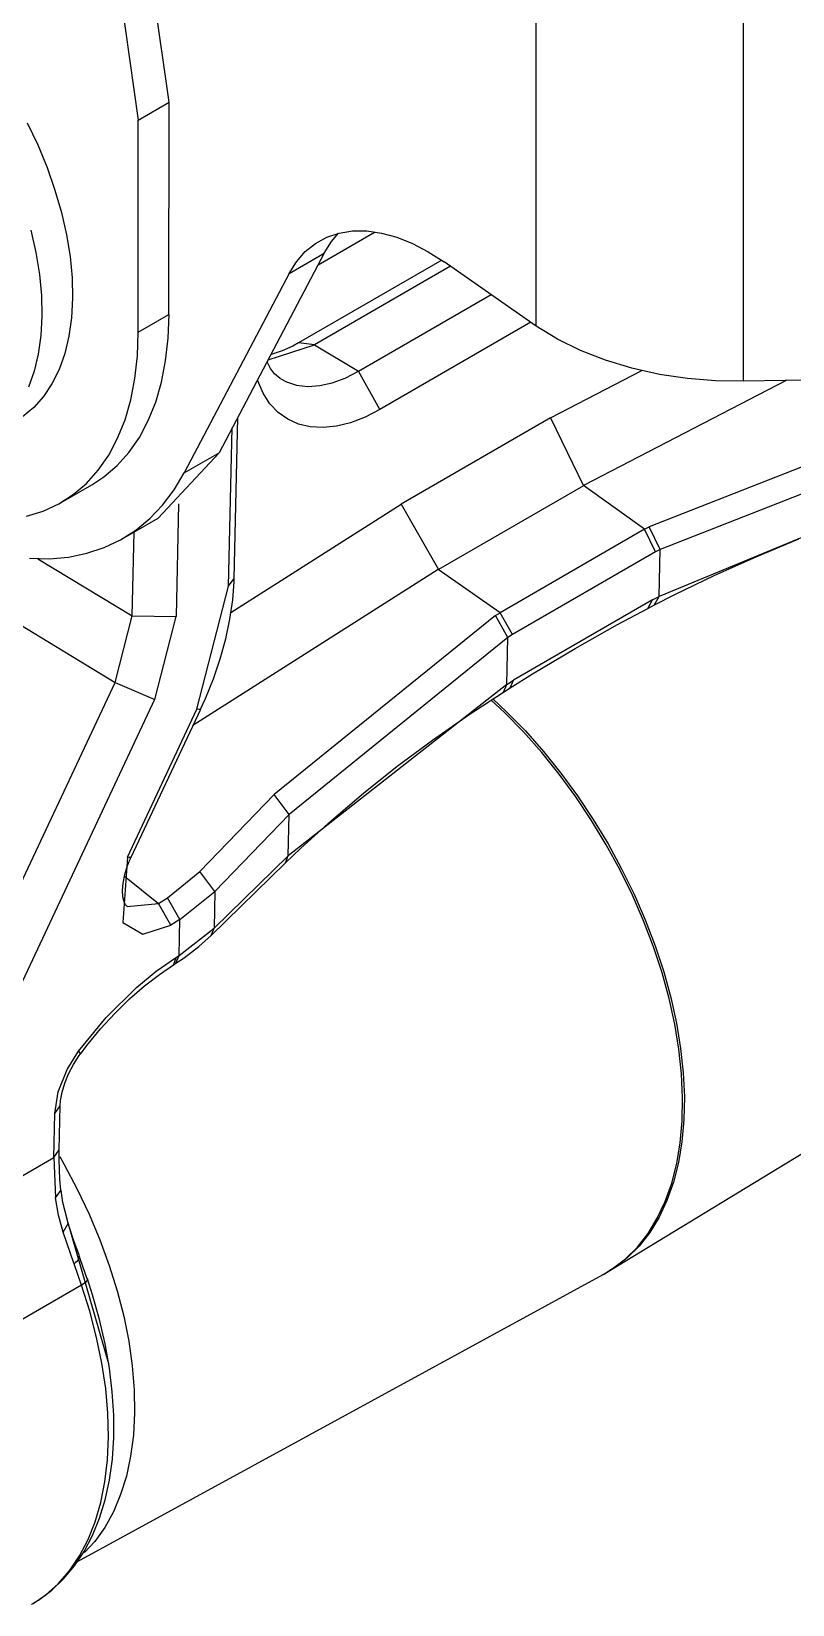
# Model space of a CAD drawing. Extents: x 0 to 258, y 0 to 184.
# Drawn here: x 126.36 to 132.5, y 87.94 to 100.63 of the extents above; entities that cross this region are included whole.
import ezdxf

# ---------------------------------------------------------------- set-up
doc = ezdxf.new("R2010")
doc.units = 0

msp = doc.modelspace()

# ---------------------------------------------------------------- linework, layer by layer
for p, q in [((130.431608, 98.255111), (130.431873, 105.937808)), ((132.104831, 97.811406), (132.10536, 105.342496)), ((127.468691, 100.060861), (127.255533, 101.58029)), ((127.221203, 99.917989), (127.008047, 101.437421)), ((127.221158, 99.918016), (127.468808, 100.06089)), ((127.468543, 98.349038), (127.468808, 100.06089)), ((126.324865, 99.896005), (126.410005, 99.716872)), ((127.221158, 98.206164), (127.221158, 99.918016)), ((126.410005, 99.716872), (126.484837, 99.535492)), ((126.484837, 99.535492), (126.548771, 99.35329)), ((126.548771, 99.35329), (126.601301, 99.171696)), ((126.601301, 99.171696), (126.642015, 98.992144)), ((126.353813, 99.028826), (126.394527, 98.849272)), ((126.642015, 98.992144), (126.670593, 98.816046)), ((128.671602, 98.750675), (129.131183, 99.015788)), ((128.74159, 98.972922), (128.841726, 99.006675)), ((128.780049, 98.938511), (128.836784, 99.00545)), ((128.841726, 99.006675), (128.949504, 99.023609)), ((128.949504, 99.023609), (129.063772, 99.023543)), ((129.063772, 99.023543), (129.183316, 99.006477)), ((129.183316, 99.006477), (129.306858, 98.972597)), ((128.568407, 98.85658), (128.650158, 98.922715)), ((128.650158, 98.922715), (128.74159, 98.972922)), ((128.720164, 98.842806), (128.780049, 98.938511)), ((129.306858, 98.972597), (129.433088, 98.922263)), ((129.433088, 98.922263), (129.560654, 98.856011)), ((126.394527, 98.849272), (126.423107, 98.673176)), ((126.670593, 98.816046), (126.686811, 98.644787)), ((128.720285, 98.84275), (127.873091, 97.23435)), ((128.437319, 98.679524), (128.497207, 98.775229)), ((128.437446, 98.679503), (128.720285, 98.84275)), ((128.497207, 98.775229), (128.568407, 98.85658)), ((129.66908, 98.787717), (128.513646, 98.120439)), ((129.739724, 98.738505), (128.643027, 98.105622)), ((129.560654, 98.856011), (129.688201, 98.774546)), ((130.431608, 98.255111), (129.68813, 98.774488)), ((126.423107, 98.673176), (126.439326, 98.501914)), ((126.686811, 98.644787), (126.690542, 98.479713)), ((128.437446, 98.679503), (127.590251, 97.071103)), ((126.439326, 98.501914), (126.443056, 98.336844)), ((126.690542, 98.479713), (126.681758, 98.322128)), ((128.99651, 97.891045), (130.067542, 98.509376)), ((127.221158, 98.206164), (127.468543, 98.349038)), ((127.461841, 98.157621), (127.468615, 98.349118)), ((126.443056, 98.336844), (126.434272, 98.179256)), ((126.681758, 98.322128), (126.660512, 98.173265)), ((130.387423, 98.286068), (129.168753, 97.582541)), ((130.602015, 98.150548), (130.431534, 98.255199)), ((126.434272, 98.179256), (126.413026, 98.030396)), ((126.660512, 98.173265), (126.626992, 98.034301)), ((127.214353, 98.014759), (127.221126, 98.206256)), ((127.441601, 97.975151), (127.461841, 98.157621)), ((128.267915, 97.984089), (128.643032, 98.105503)), ((128.513561, 98.120531), (128.466701, 98.094893)), ((128.643032, 98.105503), (128.513577, 98.120531)), ((128.643027, 98.105622), (128.99651, 97.891045)), ((130.789367, 98.058309), (130.602015, 98.150548)), ((126.413026, 98.030396), (126.379509, 97.891432)), ((126.626992, 98.034301), (126.581457, 97.90633)), ((127.194112, 97.832289), (127.214353, 98.014759)), ((127.408007, 97.80287), (127.441601, 97.975151)), ((128.30054, 98.0283), (128.29001, 98.026184)), ((128.380714, 98.055473), (128.30054, 98.0283)), ((128.466701, 98.094893), (128.380714, 98.055473)), ((130.990892, 97.979551), (130.789367, 98.058309)), ((131.203693, 97.915165), (130.990892, 97.979551)), ((126.379509, 97.891432), (126.333972, 97.763458)), ((126.581457, 97.90633), (126.524262, 97.790353)), ((128.25944, 97.966449), (128.259175, 97.967243)), ((128.287044, 97.914329), (128.25944, 97.966449)), ((128.31954, 97.871818), (128.287044, 97.914329)), ((128.365011, 97.833289), (128.31954, 97.871818)), ((128.890095, 97.83697), (128.99647, 97.891127)), ((129.168711, 97.582446), (128.99647, 97.891119)), ((130.546702, 97.514808), (131.284359, 97.897131)), ((131.42471, 97.86582), (131.203693, 97.915165)), ((131.650764, 97.83198), (131.42471, 97.86582)), ((140.451896, 97.933643), (132.104831, 97.811406)), ((126.524262, 97.790353), (126.455857, 97.68729)), ((127.160521, 97.660009), (127.194112, 97.832289)), ((127.361281, 97.641874), (127.408007, 97.80287)), ((128.185574, 97.814134), (128.182769, 97.822415)), ((128.228306, 97.715164), (128.185574, 97.814134)), ((128.283205, 97.629727), (128.228306, 97.715164)), ((128.370462, 97.830564), (128.365011, 97.833289)), ((128.369676, 97.830342), (128.415983, 97.806106)), ((128.415983, 97.806106), (128.498335, 97.779584)), ((128.498335, 97.779584), (128.588277, 97.769371)), ((128.588277, 97.769371), (128.684498, 97.775642)), ((128.684498, 97.775642), (128.785595, 97.79829)), ((128.785595, 97.79829), (128.890095, 97.83697)), ((132.449318, 97.816433), (130.812608, 96.968444)), ((131.878607, 97.813882), (131.650764, 97.83198)), ((132.104961, 97.811501), (131.878607, 97.813882)), ((126.376781, 97.597946), (126.287656, 97.523026)), ((126.455857, 97.68729), (126.376781, 97.597946)), ((127.113796, 97.499015), (127.160521, 97.660009)), ((127.301718, 97.493194), (127.361281, 97.641874)), ((128.349575, 97.558898), (128.283205, 97.629727)), ((127.054233, 97.350333), (127.113796, 97.499015)), ((127.229701, 97.357773), (127.301718, 97.493194)), ((127.99374, 96.218352), (128.022845, 97.518512)), ((128.426585, 97.503566), (128.349575, 97.558898)), ((128.513265, 97.464432), (128.426585, 97.503566)), ((128.608525, 97.441969), (128.513265, 97.464432)), ((128.933367, 97.476505), (128.819906, 97.448054)), ((129.050125, 97.521492), (128.933367, 97.476505)), ((129.168711, 97.582446), (129.050125, 97.521492)), ((130.546818, 97.514848), (129.342712, 96.81973)), ((130.546818, 97.514848), (130.812576, 96.968346)), ((133.58031, 97.514885), (131.342147, 96.635385)), ((126.982216, 97.214914), (127.054233, 97.350333)), ((127.145686, 97.236477), (127.229701, 97.357773)), ((127.94982, 96.157233), (127.978395, 97.43411)), ((128.71117, 97.436492), (128.608525, 97.441969)), ((128.819906, 97.448054), (128.71117, 97.436492)), ((126.8982, 97.093616), (126.982216, 97.214914)), ((127.050211, 97.130075), (127.145686, 97.236477)), ((127.379995, 96.705967), (127.87308, 97.234385)), ((127.590251, 97.071103), (127.873091, 97.23435)), ((133.64232, 97.320591), (131.430734, 96.453219)), ((124.029758, 97.203659), (127.034098, 95.381476)), ((126.802723, 96.987216), (126.8982, 97.093616)), ((126.94388, 97.039249), (127.050211, 97.130075)), ((126.599653, 96.832713), (126.847302, 96.975588)), ((126.696395, 96.89639), (126.802723, 96.987216)), ((126.847173, 96.97571), (126.94388, 97.039249)), ((127.509104, 96.934591), (127.590238, 97.071097)), ((130.812576, 96.968346), (129.641651, 96.292387)), ((131.305526, 96.616549), (130.812608, 96.968444)), ((133.634925, 96.987963), (131.422321, 96.074805)), ((126.579888, 96.82172), (126.696395, 96.89639)), ((127.416751, 96.811785), (127.509104, 96.934591)), ((126.319382, 96.722633), (126.453949, 96.763676)), ((126.453949, 96.763676), (126.579888, 96.82172)), ((127.097069, 96.54273), (127.379908, 96.705978)), ((127.200357, 96.609741), (127.313656, 96.703314)), ((127.313656, 96.703314), (127.416751, 96.811785)), ((127.545801, 96.821865), (127.525693, 95.912494)), ((127.968076, 95.945037), (129.342585, 96.819749)), ((129.342712, 96.81973), (129.641651, 96.292387)), ((127.077439, 96.531554), (127.200357, 96.609741)), ((127.17221, 95.917521), (127.187291, 96.594589)), ((131.30564, 96.616464), (130.13926, 95.94313)), ((131.305526, 96.616549), (131.342038, 96.635334)), ((131.394227, 96.434299), (131.30564, 96.616464)), ((131.430734, 96.453219), (131.342147, 96.635385)), ((126.805345, 96.422874), (126.945539, 96.469158)), ((126.945539, 96.469158), (127.077439, 96.531554)), ((131.430674, 96.453301), (131.394161, 96.434251)), ((131.422207, 96.074683), (131.430674, 96.453301)), ((132.206262, 96.395413), (132.549579, 96.539227)), ((126.342462, 96.382708), (126.503022, 96.379533)), ((126.41074, 96.379218), (127.17221, 95.917521)), ((126.503022, 96.379533), (126.657583, 96.392947)), ((126.657583, 96.392947), (126.805345, 96.422874)), ((131.394227, 96.434299), (130.238907, 95.767346)), ((131.873138, 96.245622), (132.206262, 96.395413)), ((129.641563, 96.292435), (127.661424, 95.032491)), ((127.949939, 96.157333), (127.99387, 96.218314)), ((127.982686, 96.048018), (127.993111, 96.191949)), ((127.993111, 96.191949), (127.993904, 96.218301)), ((130.139244, 95.943185), (129.641563, 96.292435)), ((131.550635, 96.090061), (131.873138, 96.245622)), ((127.694349, 95.165573), (127.949939, 96.157333)), ((131.368497, 96.046902), (131.422207, 96.074683)), ((131.384144, 96.005357), (131.422321, 96.074805)), ((131.385306, 96.005942), (131.550635, 96.090061)), ((127.960355, 95.892065), (127.982686, 96.048018)), ((130.102731, 95.919902), (130.139244, 95.943185)), ((130.238907, 95.767346), (130.13926, 95.94313)), ((131.368483, 96.046904), (130.247868, 95.399988)), ((131.087435, 95.848388), (131.331471, 95.978041)), ((131.331442, 95.978028), (131.368483, 96.046904)), ((131.331455, 95.97811), (131.38543, 96.005891)), ((127.034024, 95.381465), (127.172178, 95.917552)), ((127.172178, 95.917552), (127.525675, 95.912419)), ((127.352981, 95.242302), (127.525675, 95.912412)), ((127.926753, 95.733194), (127.960355, 95.892065)), ((130.102657, 95.919841), (128.316497, 94.476149)), ((130.202302, 95.74406), (130.102657, 95.919841)), ((130.745218, 95.65588), (131.087435, 95.848388)), ((127.882253, 95.572541), (127.926753, 95.733194)), ((130.202302, 95.74406), (128.437285, 94.315788)), ((130.194013, 95.365601), (130.202215, 95.743954)), ((130.238992, 95.767238), (130.202215, 95.743954)), ((127.827281, 95.411262), (127.882253, 95.572541)), ((130.402594, 95.450685), (130.745218, 95.65588)), ((130.222352, 95.337743), (130.402594, 95.450685)), ((125.742139, 92.632194), (127.034098, 95.381476)), ((127.034024, 95.381465), (127.352981, 95.242302)), ((127.762326, 95.250552), (127.827281, 95.411262)), ((130.193888, 95.365648), (128.42989, 93.98316)), ((129.891084, 95.121875), (130.168372, 95.303402)), ((130.168348, 95.303424), (130.222323, 95.337819)), ((130.16838, 95.303408), (130.193886, 95.365648)), ((130.194013, 95.365601), (130.247988, 95.399996)), ((130.222352, 95.337743), (130.247858, 95.399988)), ((127.35292, 95.242305), (126.060962, 92.493023)), ((127.724075, 95.166092), (127.762326, 95.250552)), ((130.178381, 95.136339), (130.066328, 95.241321)), ((130.081007, 95.248435), (130.192142, 95.144279)), ((127.133581, 93.972306), (127.694232, 95.165576)), ((127.163479, 93.972836), (127.72413, 95.166105)), ((127.708972, 95.163126), (127.694367, 95.165507)), ((127.718947, 95.163187), (127.708972, 95.163126)), ((127.723895, 95.165832), (127.718947, 95.163187)), ((127.724077, 95.166097), (127.723895, 95.165832)), ((129.594732, 94.915701), (129.891084, 95.121875)), ((130.329857, 94.981482), (130.178381, 95.136339)), ((130.192142, 95.144279), (130.343618, 94.989422)), ((130.476426, 94.816279), (130.329857, 94.981482)), ((130.343618, 94.989422), (130.490187, 94.824219)), ((129.310303, 94.704577), (129.594732, 94.915701)), ((130.617229, 94.641696), (130.476426, 94.816279)), ((130.490187, 94.824219), (130.63099, 94.649634)), ((129.038142, 94.48877), (129.310303, 94.704577)), ((130.751439, 94.458756), (130.617229, 94.641696)), ((130.63099, 94.649634), (130.7652, 94.466696)), ((127.718045, 93.855361), (128.316532, 94.476072)), ((128.437285, 94.315788), (128.316497, 94.476149)), ((128.778573, 94.26856), (129.038142, 94.48877)), ((130.878272, 94.268534), (130.751439, 94.458756)), ((130.7652, 94.466696), (130.892035, 94.276474)), ((128.437182, 94.315735), (127.838959, 93.695023)), ((128.429773, 93.983154), (128.437182, 94.315735)), ((128.531931, 94.044247), (128.778573, 94.26856)), ((130.996988, 94.072139), (130.878272, 94.268534)), ((130.892035, 94.276474), (131.010749, 94.080079)), ((128.407657, 93.924875), (128.531931, 94.044247)), ((131.106885, 93.870725), (130.996988, 94.072139)), ((131.010749, 94.080079), (131.120646, 93.878665)), ((127.133663, 93.97242), (127.097069, 93.444535)), ((127.148284, 93.96997), (127.133679, 93.972351)), ((127.134769, 93.904568), (127.163368, 93.972846)), ((127.158259, 93.970031), (127.148284, 93.96997)), ((127.163206, 93.972677), (127.158259, 93.970031)), ((127.163389, 93.972941), (127.163206, 93.972677)), ((127.81012, 93.339688), (128.407548, 93.924946)), ((127.832345, 93.398161), (128.429773, 93.983154)), ((128.407657, 93.924875), (128.429882, 93.98316)), ((127.098204, 93.762323), (127.11175, 93.830844)), ((127.109239, 93.818055), (127.384406, 93.597921)), ((127.11175, 93.830844), (127.134769, 93.904568)), ((127.456939, 93.644157), (127.718156, 93.855289)), ((127.838943, 93.694931), (127.718156, 93.855289)), ((131.207323, 93.665472), (131.106885, 93.870725)), ((131.120646, 93.878665), (131.221087, 93.673412)), ((127.093679, 93.701567), (127.098204, 93.762323)), ((127.097145, 93.650724), (127.093679, 93.701567)), ((127.556583, 93.468374), (127.838943, 93.694931)), ((127.838959, 93.695023), (127.832345, 93.398161)), ((131.297715, 93.457579), (131.207323, 93.665472)), ((131.221087, 93.673412), (131.311479, 93.465519)), ((127.106935, 93.611349), (127.097145, 93.650724)), ((127.118286, 93.588225), (127.106935, 93.611349)), ((127.129319, 93.575419), (127.118286, 93.588225)), ((127.130377, 93.57489), (127.129319, 93.575419)), ((127.130536, 93.574506), (127.384371, 93.598001)), ((127.484016, 93.422209), (127.384371, 93.59799)), ((127.384406, 93.597921), (127.456901, 93.644224)), ((127.556583, 93.468374), (127.456939, 93.644157)), ((127.097069, 93.444535), (127.257587, 93.350788)), ((127.257587, 93.350788), (127.484016, 93.422209)), ((127.556649, 93.468276), (127.483889, 93.422238)), ((127.550035, 93.178293), (127.556649, 93.468276)), ((131.377532, 93.248264), (131.297715, 93.457579)), ((131.311479, 93.465519), (131.391293, 93.256205)), ((127.550133, 93.178221), (127.832342, 93.398079)), ((127.70947, 93.249553), (127.810112, 93.339794)), ((127.810109, 93.339792), (127.832334, 93.398079)), ((127.366258, 93.051256), (127.53004, 93.165437)), ((127.504048, 93.102895), (127.53003, 93.165437)), ((127.524616, 93.115976), (127.550122, 93.178221)), ((127.524616, 93.115976), (127.591595, 93.160492)), ((127.529926, 93.165328), (127.550035, 93.178293)), ((127.591595, 93.160492), (127.70947, 93.249553)), ((131.025862, 90.637238), (135.303375, 93.244174)), ((131.446302, 93.038757), (131.377532, 93.248264)), ((131.391293, 93.256205), (131.460066, 93.046697)), ((127.206709, 92.920364), (127.366258, 93.051256)), ((127.270368, 92.932196), (127.391973, 93.026242)), ((127.391973, 93.026242), (127.50455, 93.102363)), ((127.504526, 93.103151), (127.524635, 93.115851)), ((131.503627, 92.830279), (131.446302, 93.038757)), ((131.460066, 93.046697), (131.517391, 92.838222)), ((126.960679, 92.67731), (127.206709, 92.920364)), ((127.150485, 92.827469), (127.270368, 92.932196)), ((127.032021, 92.711457), (127.150485, 92.827469)), ((131.549167, 92.624058), (131.503627, 92.830279)), ((131.517391, 92.838222), (131.562931, 92.631998)), ((126.738617, 92.407589), (126.960679, 92.67731)), ((126.916798, 92.585746), (127.032021, 92.711457)), ((126.805974, 92.451544), (126.916798, 92.585746)), ((131.582661, 92.421297), (131.549167, 92.624058)), ((131.562931, 92.631998), (131.596422, 92.429237)), ((126.646402, 92.259862), (126.738617, 92.407589)), ((126.738617, 92.407589), (126.747586, 92.396688)), ((126.747586, 92.396688), (126.752534, 92.388407)), ((126.752534, 92.388407), (126.753328, 92.383036)), ((126.753664, 92.381334), (126.805974, 92.451544)), ((131.603907, 92.223183), (131.582661, 92.421297)), ((131.596422, 92.429237), (131.617668, 92.231123)), ((126.57407, 92.077675), (126.646402, 92.259862)), ((126.658615, 92.224818), (126.698159, 92.299867)), ((126.698159, 92.299867), (126.744731, 92.371249)), ((126.744731, 92.371249), (126.753092, 92.381726)), ((126.753328, 92.383036), (126.752798, 92.381977)), ((126.605923, 92.076493), (126.627645, 92.149388)), ((126.627645, 92.149388), (126.658615, 92.224818)), ((131.612797, 92.030881), (131.603907, 92.223183)), ((131.617668, 92.231123), (131.626531, 92.038819)), ((126.546553, 91.903519), (126.57407, 92.077675)), ((126.591345, 91.965331), (126.593726, 92.009323)), ((126.593726, 92.009323), (126.605923, 92.076493)), ((131.609251, 91.845512), (131.612797, 92.030881)), ((131.626531, 92.038819), (131.622986, 91.853452)), ((126.538534, 91.548462), (126.546471, 91.903532)), ((126.546553, 91.903519), (126.590495, 91.965238)), ((126.582719, 91.60958), (126.590392, 91.964386)), ((131.593297, 91.668164), (131.609251, 91.845512)), ((131.622986, 91.853452), (131.607031, 91.676104)), ((131.565042, 91.499876), (131.593297, 91.668164)), ((131.607031, 91.676104), (131.578774, 91.507816)), ((125.935549, 91.20027), (126.538534, 91.548462)), ((126.538661, 91.548573), (126.582592, 91.609554)), ((126.538661, 91.548573), (126.553081, 91.223138)), ((126.582161, 91.533314), (126.58269, 91.609554)), ((126.589146, 91.371217), (126.582161, 91.533314)), ((126.586598, 91.555489), (126.622462, 91.492756)), ((131.524643, 91.341634), (131.565042, 91.499876)), ((131.578774, 91.507816), (131.538377, 91.349575)), ((126.597083, 91.28382), (126.589146, 91.371217)), ((126.622462, 91.492756), (126.728671, 91.293369)), ((126.553094, 91.223138), (126.597099, 91.283667)), ((126.612318, 91.184925), (126.597793, 91.283871)), ((126.728671, 91.293369), (126.825167, 91.090389)), ((131.47234, 91.194365), (131.524643, 91.341634)), ((131.538377, 91.349575), (131.486075, 91.202305)), ((126.577179, 91.083211), (126.553102, 91.223138)), ((126.648971, 91.040409), (126.612318, 91.184925)), ((131.408438, 91.058933), (131.47234, 91.194365)), ((131.486075, 91.202305), (131.42217, 91.066873)), ((126.615062, 90.94616), (126.577179, 91.083211)), ((126.615062, 90.94616), (126.65608, 91.017409)), ((126.656406, 91.017576), (126.648971, 91.040409)), ((126.984205, 89.884592), (126.653366, 91.028556)), ((126.704171, 90.868915), (126.656374, 91.017581)), ((126.825167, 91.090389), (126.91136, 90.88507)), ((131.33331, 90.936124), (131.408438, 91.058933)), ((131.42217, 91.066873), (131.347042, 90.944064)), ((126.700856, 90.695282), (126.61502, 90.946165)), ((126.745628, 90.754138), (126.704171, 90.868915)), ((126.91136, 90.88507), (126.986719, 90.678674)), ((131.247397, 90.826666), (131.33331, 90.936124)), ((131.347042, 90.944064), (131.261129, 90.834606)), ((126.744485, 90.737851), (126.740543, 90.729093)), ((126.754793, 90.722013), (126.743443, 90.752757)), ((126.746073, 90.746), (126.744485, 90.737851)), ((126.744872, 90.753937), (126.745014, 90.753408)), ((126.745014, 90.753408), (126.746073, 90.746)), ((131.164934, 90.739137), (131.059019, 90.658214)), ((131.1512, 90.731196), (131.247397, 90.826666)), ((131.261129, 90.834606), (131.164934, 90.739137)), ((126.702443, 90.691128), (126.700856, 90.695282)), ((126.763694, 90.519763), (126.702311, 90.691213)), ((126.715037, 90.700677), (126.702443, 90.691046)), ((126.7257, 90.710334), (126.715037, 90.700677)), ((126.734246, 90.719859), (126.7257, 90.710334)), ((126.740543, 90.729093), (126.734246, 90.719859)), ((126.808956, 90.569158), (126.754793, 90.722013)), ((126.986719, 90.678674), (127.050777, 90.472477)), ((130.96954, 90.60535), (130.981049, 90.610959)), ((130.970894, 90.605358), (131.045287, 90.650274)), ((130.981049, 90.610959), (131.024327, 90.638267)), ((131.059019, 90.658214), (131.025904, 90.637127)), ((131.045287, 90.650274), (131.1512, 90.731196)), ((126.763694, 90.519763), (125.964124, 90.05833)), ((126.729827, 88.289857), (130.970828, 90.605488)), ((126.830149, 90.307996), (126.763586, 90.519797)), ((126.776704, 90.52779), (126.763686, 90.5198)), ((126.787895, 90.535675), (126.776704, 90.52779)), ((126.797024, 90.543295), (126.787895, 90.535675)), ((126.803956, 90.550544), (126.797024, 90.543295)), ((126.808559, 90.557265), (126.803956, 90.550544)), ((126.810676, 90.563377), (126.808559, 90.557265)), ((126.809221, 90.568364), (126.808956, 90.569158)), ((126.8103, 90.569277), (126.810456, 90.568748)), ((126.851745, 90.441692), (126.810324, 90.569261)), ((126.810456, 90.568748), (126.810676, 90.563377)), ((126.907918, 90.242763), (126.851745, 90.441692)), ((127.050777, 90.472477), (127.103141, 90.26775)), ((126.884897, 90.097586), (126.830149, 90.307996)), ((126.953374, 90.045257), (126.907918, 90.242763)), ((127.103141, 90.26775), (127.143487, 90.065754)), ((126.927503, 89.889833), (126.884897, 90.097586)), ((126.987817, 89.850177), (126.953374, 90.045257)), ((127.143487, 90.065754), (127.171567, 89.867732)), ((126.95771, 89.685977), (126.927503, 89.889833)), ((127.010994, 89.658535), (126.987817, 89.850177)), ((127.171567, 89.867732), (127.187204, 89.67491)), ((126.975331, 89.487246), (126.95771, 89.685977)), ((127.022742, 89.471334), (127.010994, 89.658535)), ((127.187204, 89.67491), (127.1903, 89.488474)), ((126.980279, 89.294828), (126.975331, 89.487246)), ((127.022906, 89.289605), (127.022742, 89.471334)), ((127.1903, 89.488474), (127.180854, 89.309573)), ((126.9725, 89.109874), (126.980279, 89.294828)), ((127.011423, 89.114404), (127.022906, 89.289605)), ((127.180854, 89.309573), (127.15892, 89.139312)), ((126.952048, 88.933498), (126.9725, 89.109874)), ((126.988299, 88.946756), (127.011423, 89.114404)), ((127.15892, 89.139312), (127.124612, 88.978739)), ((127.124612, 88.978739), (127.078154, 88.828845)), ((126.919062, 88.766755), (126.952048, 88.933498)), ((126.953675, 88.787665), (126.988299, 88.946756)), ((126.873731, 88.61064), (126.919062, 88.766755)), ((126.90777, 88.638083), (126.953675, 88.787665)), ((127.078154, 88.828845), (127.019832, 88.690552)), ((126.816322, 88.466096), (126.873731, 88.61064)), ((126.850911, 88.498854), (126.90777, 88.638083)), ((127.019832, 88.690552), (126.950005, 88.564714)), ((126.747179, 88.333985), (126.816322, 88.466096)), ((126.783503, 88.37068), (126.850911, 88.498854)), ((126.869107, 88.452108), (126.78744, 88.362845)), ((126.950005, 88.564714), (126.869107, 88.452108)), ((126.666722, 88.215099), (126.747179, 88.333985)), ((126.705965, 88.254104), (126.783503, 88.37068)), ((126.575427, 88.110153), (126.666722, 88.215099)), ((126.6187, 88.149549), (126.705965, 88.254104)), ((126.473843, 88.019771), (126.575427, 88.110153)), ((126.522064, 88.057371), (126.6187, 88.149549)), ((126.358898, 87.942365), (126.362576, 87.944481)), ((126.362576, 87.944481), (126.372841, 87.95054)), ((126.372849, 87.950569), (126.473843, 88.019771)), ((126.373302, 87.952993), (126.416379, 87.977943)), ((126.416379, 87.977943), (126.522064, 88.057371))]:
    msp.add_line(p, q)

doc.saveas('drawing.dxf')
